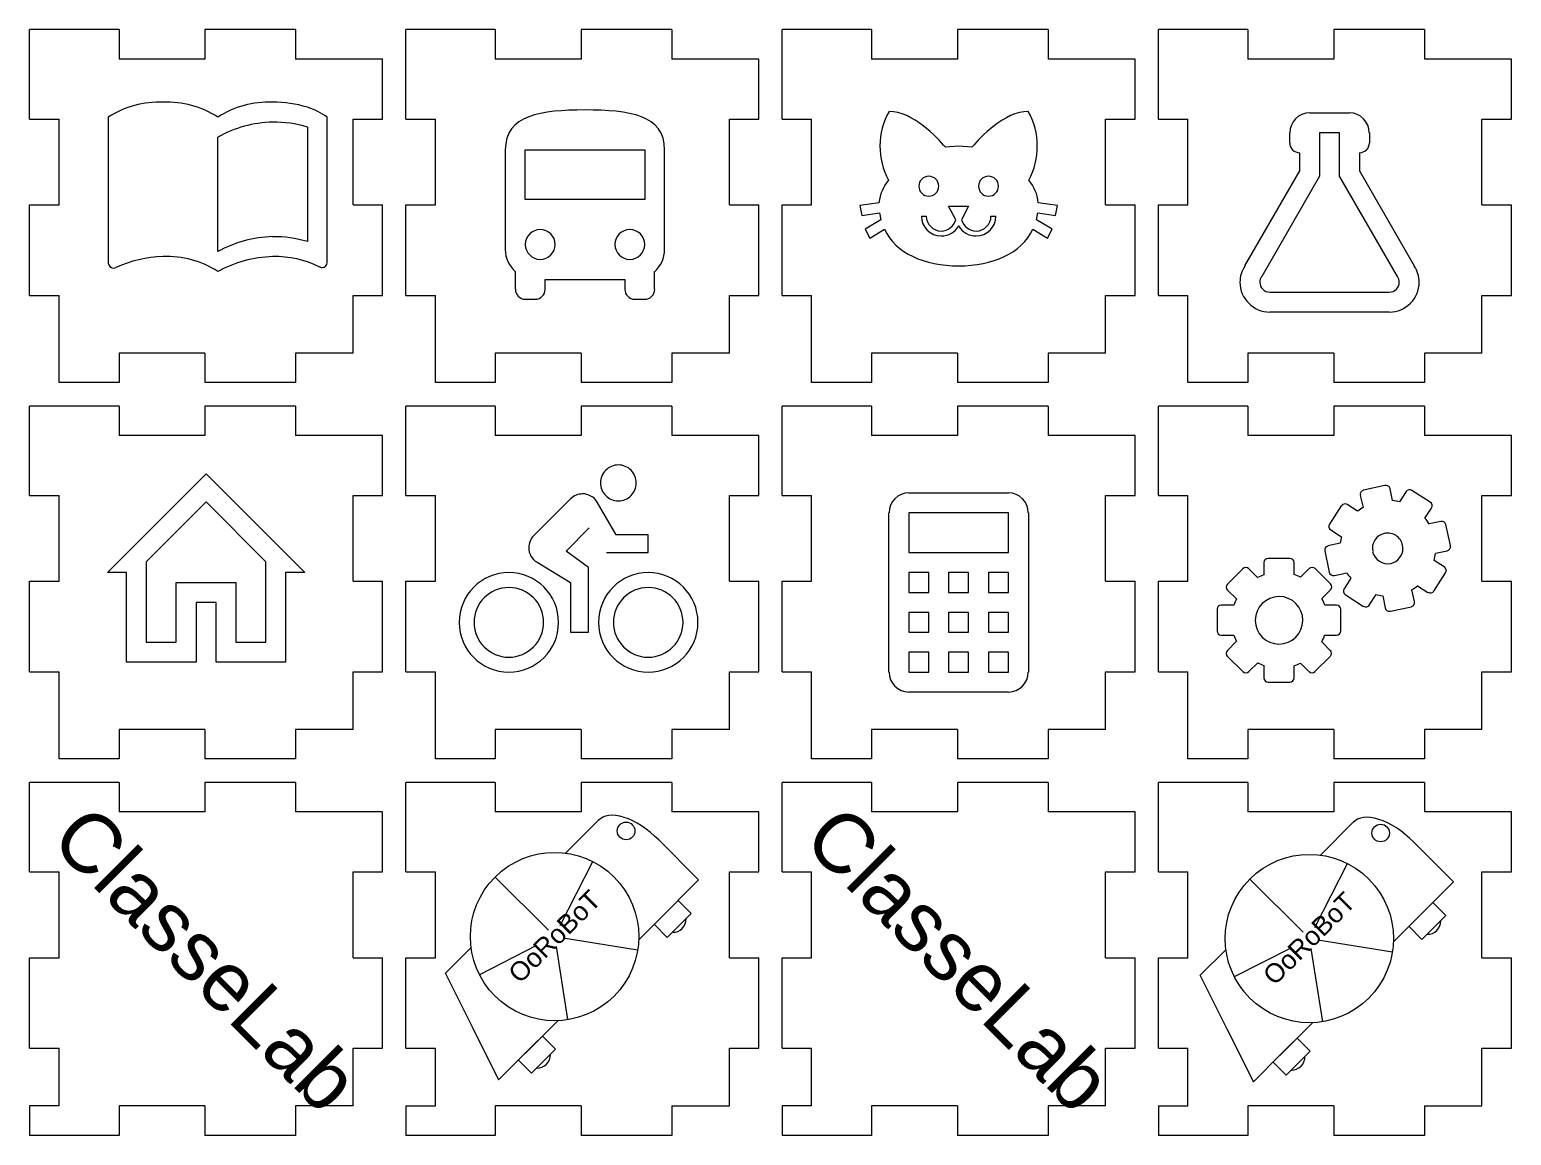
# Model space of a CAD drawing. Header units: millimetres. Extents: x 10 to 265, y 10 to 104.
# Drawn here: x 10 to 136, y 10 to 104 of the extents above; entities that cross this region are included whole.
import ezdxf

# ---------------------------------------------------------------- set-up
doc = ezdxf.new("R2010")
doc.units = ezdxf.units.MM
doc.layers.get('0').update_dxf_attribs({"lineweight": 25, "true_color": 0xffffff})
doc.layers.add('icons', color=7, linetype='Continuous', lineweight=25, true_color=0x000000)
doc.layers.add('text', color=7, linetype='Continuous', lineweight=25, true_color=0x000000)
doc.styles.add('textstyle0', font='')
doc.styles.add('textstyle1', font='')
doc.styles.add('textstyle6', font='')
doc.styles.add('textstyle7', font='')
doc.styles.get('textstyle0').set_extended_font_data('Arial')
doc.styles.get('textstyle1').set_extended_font_data('Arial')
doc.styles.get('textstyle6').set_extended_font_data('Arial')
doc.styles.get('textstyle7').set_extended_font_data('Arial')

msp = doc.modelspace()

# ---------------------------------------------------------------- linework, layer by layer
at = {"lineweight": 13}
for p, q in [((17.6, 104), (10, 104)), ((10, 96.4), (10, 104)), ((17.6, 104), (17.6, 101.5)), ((32.6, 104), (24.9, 104)), ((24.9, 104), (24.9, 101.5)), ((32.6, 104), (32.6, 101.5)), ((49.6, 104), (42, 104)), ((42, 96.4), (42, 104)), ((49.6, 104), (49.6, 101.5)), ((64.6, 104), (56.9, 104)), ((56.9, 104), (56.9, 101.5)), ((64.6, 104), (64.6, 101.5)), ((81.6, 104), (74, 104)), ((74, 96.4), (74, 104)), ((81.6, 104), (81.6, 101.5)), ((96.6, 104), (88.9, 104)), ((88.9, 104), (88.9, 101.5)), ((96.6, 104), (96.6, 101.5)), ((113.6, 104), (106, 104)), ((106, 96.4), (106, 104)), ((113.6, 104), (113.6, 101.5)), ((128.6, 104), (120.9, 104)), ((120.9, 104), (120.9, 101.5)), ((128.6, 104), (128.6, 101.5)), ((24.9, 101.5), (17.6, 101.5)), ((40, 101.5), (32.6, 101.5)), ((40, 96.4), (40, 101.5)), ((56.9, 101.5), (49.6, 101.5)), ((72, 101.5), (64.6, 101.5)), ((72, 96.4), (72, 101.5)), ((88.9, 101.5), (81.6, 101.5)), ((104, 101.5), (96.6, 101.5)), ((104, 96.4), (104, 101.5)), ((120.9, 101.5), (113.6, 101.5)), ((136, 101.5), (128.6, 101.5)), ((136, 96.4), (136, 101.5)), ((10, 96.4), (12.5, 96.4)), ((12.5, 89.1), (12.5, 96.4)), ((37.5, 89.1), (37.5, 96.4)), ((37.5, 96.4), (40, 96.4)), ((42, 96.4), (44.5, 96.4)), ((44.5, 89.1), (44.5, 96.4)), ((69.5, 89.1), (69.5, 96.4)), ((69.5, 96.4), (72, 96.4)), ((74, 96.4), (76.5, 96.4)), ((76.5, 89.1), (76.5, 96.4)), ((101.5, 89.1), (101.5, 96.4)), ((101.5, 96.4), (104, 96.4)), ((106, 96.4), (108.5, 96.4)), ((108.5, 89.1), (108.5, 96.4)), ((133.5, 89.1), (133.5, 96.4)), ((133.5, 96.4), (136, 96.4)), ((10, 81.4), (10, 89.1)), ((10, 89.1), (12.5, 89.1)), ((37.5, 89.1), (40, 89.1)), ((40, 81.4), (40, 89.1)), ((42, 81.4), (42, 89.1)), ((42, 89.1), (44.5, 89.1)), ((69.5, 89.1), (72, 89.1)), ((72, 81.4), (72, 89.1)), ((74, 81.4), (74, 89.1)), ((74, 89.1), (76.5, 89.1)), ((101.5, 89.1), (104, 89.1)), ((104, 81.4), (104, 89.1)), ((106, 81.4), (106, 89.1)), ((106, 89.1), (108.5, 89.1)), ((133.5, 89.1), (136, 89.1)), ((136, 81.4), (136, 89.1)), ((10, 81.4), (12.5, 81.4)), ((12.5, 74), (12.5, 81.4)), ((37.5, 76.5), (37.5, 81.4)), ((37.5, 81.4), (40, 81.4)), ((42, 81.4), (44.5, 81.4)), ((44.5, 74), (44.5, 81.4)), ((69.5, 76.5), (69.5, 81.4)), ((69.5, 81.4), (72, 81.4)), ((74, 81.4), (76.5, 81.4)), ((76.5, 74), (76.5, 81.4)), ((101.5, 76.5), (101.5, 81.4)), ((101.5, 81.4), (104, 81.4)), ((106, 81.4), (108.5, 81.4)), ((108.5, 74), (108.5, 81.4)), ((133.5, 76.5), (133.5, 81.4)), ((133.5, 81.4), (136, 81.4)), ((24.9, 76.5), (17.6, 76.5)), ((17.6, 76.5), (17.6, 74)), ((24.9, 76.5), (24.9, 74)), ((37.5, 76.5), (32.6, 76.5)), ((32.6, 76.5), (32.6, 74)), ((56.9, 76.5), (49.6, 76.5)), ((49.6, 76.5), (49.6, 74)), ((56.9, 76.5), (56.9, 74)), ((69.5, 76.5), (64.6, 76.5)), ((64.6, 76.5), (64.6, 74)), ((88.9, 76.5), (81.6, 76.5)), ((81.6, 76.5), (81.6, 74)), ((88.9, 76.5), (88.9, 74)), ((101.5, 76.5), (96.6, 76.5)), ((96.6, 76.5), (96.6, 74)), ((120.9, 76.5), (113.6, 76.5)), ((113.6, 76.5), (113.6, 74)), ((120.9, 76.5), (120.9, 74)), ((133.5, 76.5), (128.6, 76.5)), ((128.6, 76.5), (128.6, 74)), ((17.6, 74), (12.5, 74)), ((32.6, 74), (24.9, 74)), ((49.6, 74), (44.5, 74)), ((64.6, 74), (56.9, 74)), ((81.6, 74), (76.5, 74)), ((96.6, 74), (88.9, 74)), ((113.6, 74), (108.5, 74)), ((128.6, 74), (120.9, 74)), ((17.6, 72), (10, 72)), ((10, 64.4), (10, 72)), ((17.6, 72), (17.6, 69.5)), ((32.6, 72), (24.9, 72)), ((24.9, 72), (24.9, 69.5)), ((32.6, 72), (32.6, 69.5)), ((49.6, 72), (42, 72)), ((42, 64.4), (42, 72)), ((49.6, 72), (49.6, 69.5)), ((64.6, 72), (56.9, 72)), ((56.9, 72), (56.9, 69.5)), ((64.6, 72), (64.6, 69.5)), ((81.6, 72), (74, 72)), ((74, 64.4), (74, 72)), ((81.6, 72), (81.6, 69.5)), ((96.6, 72), (88.9, 72)), ((88.9, 72), (88.9, 69.5)), ((96.6, 72), (96.6, 69.5)), ((113.6, 72), (106, 72)), ((106, 64.4), (106, 72)), ((113.6, 72), (113.6, 69.5)), ((128.6, 72), (120.9, 72)), ((120.9, 72), (120.9, 69.5)), ((128.6, 72), (128.6, 69.5)), ((24.9, 69.5), (17.6, 69.5)), ((40, 69.5), (32.6, 69.5)), ((40, 64.4), (40, 69.5)), ((56.9, 69.5), (49.6, 69.5)), ((72, 69.5), (64.6, 69.5)), ((72, 64.4), (72, 69.5)), ((88.9, 69.5), (81.6, 69.5)), ((104, 69.5), (96.6, 69.5)), ((104, 64.4), (104, 69.5)), ((120.9, 69.5), (113.6, 69.5)), ((136, 69.5), (128.6, 69.5)), ((136, 64.4), (136, 69.5)), ((10, 64.4), (12.5, 64.4)), ((12.5, 57.1), (12.5, 64.4)), ((37.5, 57.1), (37.5, 64.4)), ((37.5, 64.4), (40, 64.4)), ((42, 64.4), (44.5, 64.4)), ((44.5, 57.1), (44.5, 64.4)), ((69.5, 57.1), (69.5, 64.4)), ((69.5, 64.4), (72, 64.4)), ((74, 64.4), (76.5, 64.4)), ((76.5, 57.1), (76.5, 64.4)), ((101.5, 57.1), (101.5, 64.4)), ((101.5, 64.4), (104, 64.4)), ((106, 64.4), (108.5, 64.4)), ((108.5, 57.1), (108.5, 64.4)), ((133.5, 57.1), (133.5, 64.4)), ((133.5, 64.4), (136, 64.4)), ((10, 49.4), (10, 57.1)), ((10, 57.1), (12.5, 57.1)), ((37.5, 57.1), (40, 57.1)), ((40, 49.4), (40, 57.1)), ((42, 49.4), (42, 57.1)), ((42, 57.1), (44.5, 57.1)), ((69.5, 57.1), (72, 57.1)), ((72, 49.4), (72, 57.1)), ((74, 49.4), (74, 57.1)), ((74, 57.1), (76.5, 57.1)), ((101.5, 57.1), (104, 57.1)), ((104, 49.4), (104, 57.1)), ((106, 49.4), (106, 57.1)), ((106, 57.1), (108.5, 57.1)), ((133.5, 57.1), (136, 57.1)), ((136, 49.4), (136, 57.1)), ((10, 49.4), (12.5, 49.4)), ((12.5, 42), (12.5, 49.4)), ((37.5, 44.5), (37.5, 49.4)), ((37.5, 49.4), (40, 49.4)), ((42, 49.4), (44.5, 49.4)), ((44.5, 42), (44.5, 49.4)), ((69.5, 44.5), (69.5, 49.4)), ((69.5, 49.4), (72, 49.4)), ((74, 49.4), (76.5, 49.4)), ((76.5, 42), (76.5, 49.4)), ((101.5, 44.5), (101.5, 49.4)), ((101.5, 49.4), (104, 49.4)), ((106, 49.4), (108.5, 49.4)), ((108.5, 42), (108.5, 49.4)), ((133.5, 44.5), (133.5, 49.4)), ((133.5, 49.4), (136, 49.4)), ((24.9, 44.5), (17.6, 44.5)), ((17.6, 44.5), (17.6, 42)), ((24.9, 44.5), (24.9, 42)), ((37.5, 44.5), (32.6, 44.5)), ((32.6, 44.5), (32.6, 42)), ((56.9, 44.5), (49.6, 44.5)), ((49.6, 44.5), (49.6, 42)), ((56.9, 44.5), (56.9, 42)), ((69.5, 44.5), (64.6, 44.5)), ((64.6, 44.5), (64.6, 42)), ((88.9, 44.5), (81.6, 44.5)), ((81.6, 44.5), (81.6, 42)), ((88.9, 44.5), (88.9, 42)), ((101.5, 44.5), (96.6, 44.5)), ((96.6, 44.5), (96.6, 42)), ((120.9, 44.5), (113.6, 44.5)), ((113.6, 44.5), (113.6, 42)), ((120.9, 44.5), (120.9, 42)), ((133.5, 44.5), (128.6, 44.5)), ((128.6, 44.5), (128.6, 42)), ((17.6, 42), (12.5, 42)), ((32.6, 42), (24.9, 42)), ((49.6, 42), (44.5, 42)), ((64.6, 42), (56.9, 42)), ((81.6, 42), (76.5, 42)), ((96.6, 42), (88.9, 42)), ((113.6, 42), (108.5, 42)), ((128.6, 42), (120.9, 42)), ((17.6, 40), (10, 40)), ((10, 32.4), (10, 40)), ((17.6, 40), (17.6, 37.5)), ((32.6, 40), (24.9, 40)), ((24.9, 40), (24.9, 37.5)), ((32.6, 40), (32.6, 37.5)), ((49.6, 40), (42, 40)), ((42, 32.4), (42, 40)), ((49.6, 40), (49.6, 37.5)), ((64.6, 40), (56.9, 40)), ((56.9, 40), (56.9, 37.5)), ((64.6, 40), (64.6, 37.5)), ((81.6, 40), (74, 40)), ((74, 32.4), (74, 40)), ((81.6, 40), (81.6, 37.5)), ((96.6, 40), (88.9, 40)), ((88.9, 40), (88.9, 37.5)), ((96.6, 40), (96.6, 37.5)), ((113.6, 40), (106, 40)), ((106, 32.4), (106, 40)), ((113.6, 40), (113.6, 37.5)), ((128.6, 40), (120.9, 40)), ((120.9, 40), (120.9, 37.5)), ((128.6, 40), (128.6, 37.5)), ((24.9, 37.5), (17.6, 37.5)), ((40, 37.5), (32.6, 37.5)), ((40, 32.4), (40, 37.5)), ((56.9, 37.5), (49.6, 37.5)), ((72, 37.5), (64.6, 37.5)), ((72, 32.4), (72, 37.5)), ((88.9, 37.5), (81.6, 37.5)), ((104, 37.5), (96.6, 37.5)), ((104, 32.4), (104, 37.5)), ((120.9, 37.5), (113.6, 37.5)), ((136, 37.5), (128.6, 37.5)), ((136, 32.4), (136, 37.5)), ((10, 32.4), (12.5, 32.4)), ((12.5, 25.1), (12.5, 32.4)), ((37.5, 25.1), (37.5, 32.4)), ((37.5, 32.4), (40, 32.4)), ((42, 32.4), (44.5, 32.4)), ((44.5, 25.1), (44.5, 32.4)), ((69.5, 25.1), (69.5, 32.4)), ((69.5, 32.4), (72, 32.4)), ((74, 32.4), (76.5, 32.4)), ((76.5, 25.1), (76.5, 32.4)), ((101.5, 25.1), (101.5, 32.4)), ((101.5, 32.4), (104, 32.4)), ((106, 32.4), (108.5, 32.4)), ((108.5, 25.1), (108.5, 32.4)), ((133.5, 25.1), (133.5, 32.4)), ((133.5, 32.4), (136, 32.4)), ((10, 17.4), (10, 25.1)), ((10, 25.1), (12.5, 25.1)), ((37.5, 25.1), (40, 25.1)), ((40, 17.4), (40, 25.1)), ((42, 17.4), (42, 25.1)), ((42, 25.1), (44.5, 25.1)), ((69.5, 25.1), (72, 25.1)), ((72, 17.4), (72, 25.1)), ((74, 17.4), (74, 25.1)), ((74, 25.1), (76.5, 25.1)), ((101.5, 25.1), (104, 25.1)), ((104, 17.4), (104, 25.1)), ((106, 17.4), (106, 25.1)), ((106, 25.1), (108.5, 25.1)), ((133.5, 25.1), (136, 25.1)), ((136, 17.4), (136, 25.1)), ((10, 17.4), (12.5, 17.4)), ((12.5, 12.5), (12.5, 17.4)), ((37.5, 12.5), (37.5, 17.4)), ((37.5, 17.4), (40, 17.4)), ((42, 17.4), (44.5, 17.4)), ((44.5, 12.5), (44.5, 17.4)), ((69.5, 12.5), (69.5, 17.4)), ((69.5, 17.4), (72, 17.4)), ((74, 17.4), (76.5, 17.4)), ((76.5, 12.5), (76.5, 17.4)), ((101.5, 12.5), (101.5, 17.4)), ((101.5, 17.4), (104, 17.4)), ((106, 17.4), (108.5, 17.4)), ((108.5, 12.5), (108.5, 17.4)), ((133.5, 12.5), (133.5, 17.4)), ((133.5, 17.4), (136, 17.4)), ((12.5, 12.5), (10, 12.5)), ((10, 12.5), (10, 10)), ((24.9, 12.5), (17.6, 12.5)), ((17.6, 12.5), (17.6, 10)), ((24.9, 12.5), (24.9, 10)), ((37.5, 12.5), (32.6, 12.5)), ((32.6, 12.5), (32.6, 10)), ((42, 12.5), (44.5, 12.5)), ((42, 12.5), (42, 10)), ((56.9, 12.5), (49.6, 12.5)), ((49.6, 12.5), (49.6, 10)), ((56.9, 12.5), (56.9, 10)), ((64.6, 12.5), (64.6, 10)), ((64.6, 12.5), (69.5, 12.5)), ((76.5, 12.5), (74, 12.5)), ((74, 12.5), (74, 10)), ((88.9, 12.5), (81.6, 12.5)), ((81.6, 12.5), (81.6, 10)), ((88.9, 12.5), (88.9, 10)), ((101.5, 12.5), (96.6, 12.5)), ((96.6, 12.5), (96.6, 10)), ((106, 12.5), (108.5, 12.5)), ((106, 12.5), (106, 10)), ((120.9, 12.5), (113.6, 12.5)), ((113.6, 12.5), (113.6, 10)), ((120.9, 12.5), (120.9, 10)), ((128.6, 12.5), (128.6, 10)), ((128.6, 12.5), (133.5, 12.5)), ((17.6, 10), (10, 10)), ((32.6, 10), (24.9, 10)), ((49.6, 10), (42, 10)), ((64.6, 10), (56.9, 10)), ((81.6, 10), (74, 10)), ((96.6, 10), (88.9, 10)), ((113.6, 10), (106, 10)), ((128.6, 10), (120.9, 10))]:
    msp.add_line(p, q, dxfattribs=at)
at = {"layer": 'icons', "lineweight": 9}
for p, q in [((16.69, 96.56), (16.69, 84.16)), ((35.31, 84.2), (35.31, 96.56)), ((118.85, 96.92), (122.23, 96.92)), ((26, 85.13), (26, 94.87)), ((33.62, 95.71), (33.62, 85.98)), ((117.15, 94.38), (117.15, 95.23)), ((121.39, 95.23), (119.69, 95.23)), ((119.69, 95.23), (119.69, 91.54)), ((121.39, 91.54), (121.39, 95.23)), ((123.93, 95.23), (123.93, 94.38)), ((50.45, 93.78), (50.45, 85.31)), ((52.15, 89.55), (52.15, 93.78)), ((52.15, 93.78), (62.31, 93.78)), ((62.31, 93.78), (62.31, 89.55)), ((64, 85.31), (64, 93.78)), ((89, 94.08), (87.87, 94)), ((90.13, 94), (89, 94.08)), ((118, 92), (118, 93.53)), ((123.08, 93.53), (123.08, 92)), ((113.34, 83.91), (118, 92)), ((123.08, 92), (127.74, 83.91)), ((119.69, 91.54), (114.77, 83.01)), ((126.31, 83.01), (121.39, 91.54)), ((62.31, 89.55), (52.15, 89.55)), ((82.23, 89.29), (80.59, 89.04)), ((80.59, 89.04), (80.77, 88.21)), ((80.77, 88.21), (82.26, 88.43)), ((82.26, 88.43), (82.38, 87.83)), ((88.15, 89), (89.85, 89)), ((88.75, 87.82), (88.15, 89)), ((89.85, 89), (89.25, 87.82)), ((95.62, 87.83), (95.74, 88.43)), ((95.74, 88.43), (97.23, 88.21)), ((97.41, 89.04), (95.77, 89.29)), ((97.23, 88.21), (97.41, 89.04)), ((82.38, 87.83), (81.05, 87.04)), ((81.05, 87.04), (81.45, 86.28)), ((81.45, 86.28), (82.68, 87.04)), ((85.83, 88.15), (86.25, 88.15)), ((89, 87.31), (89, 87.31)), ((89, 87.31), (89, 87.31)), ((91.75, 88.15), (92.17, 88.15)), ((95.32, 87.04), (96.55, 86.28)), ((96.95, 87.04), (95.62, 87.83)), ((96.55, 86.28), (96.95, 87.04)), ((17.11, 83.73), (17.32, 83.78)), ((51.3, 83.43), (51.3, 81.93)), ((63.15, 81.93), (63.15, 83.43)), ((53.84, 81.93), (53.84, 82.77)), ((53.84, 82.77), (60.61, 82.77)), ((60.61, 82.77), (60.61, 81.93)), ((52.15, 81.08), (52.99, 81.08)), ((61.46, 81.08), (62.31, 81.08)), ((115.46, 81.68), (125.62, 81.68)), ((125.62, 79.99), (115.46, 79.99)), ((16.61, 57.85), (25, 66.24)), ((25, 66.24), (33.39, 57.85)), ((84.77, 64.62), (93.23, 64.62)), ((123.15, 64.41), (123.41, 63.39)), ((125.23, 65.24), (123.43, 64.84)), ((125.9, 63.96), (125.68, 64.97)), ((127.05, 64.73), (126.49, 63.86)), ((129.1, 63.83), (127.55, 64.83)), ((25, 63.85), (19.92, 58.77)), ((30.08, 58.77), (25, 63.85)), ((56, 64.11), (52.87, 60.99)), ((59.89, 61.06), (58.25, 63.83)), ((121.54, 63.52), (120.54, 61.97)), ((122.93, 63.06), (122.04, 63.63)), ((128.64, 62.47), (129.21, 63.33)), ((83.07, 49.38), (83.07, 62.93)), ((84.77, 62.93), (84.77, 59.54)), ((93.23, 62.93), (84.77, 62.93)), ((93.23, 59.54), (93.23, 62.93)), ((94.93, 62.93), (94.93, 49.38)), ((130, 62.19), (129.01, 61.98)), ((130.82, 60.14), (130.43, 61.92)), ((55.62, 59.67), (57.58, 61.66)), ((62.6, 61.06), (59.89, 61.06)), ((62.6, 59.54), (62.6, 61.06)), ((120.65, 61.47), (121.55, 60.89)), ((57.52, 58.27), (55.62, 59.67)), ((59.05, 59.54), (62.6, 59.54)), ((84.77, 59.54), (93.23, 59.54)), ((120.13, 59.68), (120.52, 57.87)), ((121.45, 60.34), (120.4, 60.11)), ((129.54, 59.48), (130.53, 59.7)), ((19.92, 58.77), (19.92, 51.92)), ((30.08, 51.92), (30.08, 58.77)), ((53.16, 58.72), (56, 57)), ((57.52, 52.77), (57.52, 58.27)), ((113.17, 58.16), (111.87, 56.86)), ((114.43, 57.41), (113.67, 58.16)), ((114.96, 58.69), (114.96, 57.64)), ((117.17, 59.05), (115.32, 59.05)), ((117.53, 57.68), (117.53, 58.69)), ((118.8, 58.18), (118.08, 57.45)), ((120.61, 56.88), (119.31, 58.18)), ((125.75, 58.63), (125.75, 58.63)), ((130.29, 58.33), (129.44, 58.88)), ((18.23, 57.85), (16.61, 57.85)), ((18.23, 50.23), (18.23, 57.85)), ((22.46, 51.92), (22.46, 57)), ((22.46, 57), (24.15, 57)), ((24.15, 57), (25.85, 57)), ((25.85, 57), (27.54, 57)), ((27.54, 57), (27.54, 51.92)), ((33.39, 57.85), (31.77, 57.85)), ((31.77, 57.85), (31.77, 50.23)), ((56, 57), (56, 52.77)), ((84.77, 57.85), (84.77, 56.15)), ((86.46, 57.85), (84.77, 57.85)), ((86.46, 56.15), (86.46, 57.85)), ((88.15, 57.85), (88.15, 56.15)), ((89.85, 57.85), (88.15, 57.85)), ((89.85, 56.15), (89.85, 57.85)), ((91.54, 57.85), (91.54, 56.15)), ((93.23, 57.85), (91.54, 57.85)), ((93.23, 56.15), (93.23, 57.85)), ((120.95, 57.59), (122, 57.82)), ((122.34, 57.37), (121.77, 56.46)), ((128.03, 56.73), (128.91, 56.16)), ((129.41, 56.27), (130.4, 57.82)), ((84.77, 56.15), (86.46, 56.15)), ((88.15, 56.15), (89.85, 56.15)), ((91.54, 56.15), (93.23, 56.15)), ((111.87, 56.36), (112.63, 55.6)), ((119.89, 55.64), (120.61, 56.37)), ((121.87, 55.97), (123.42, 54.97)), ((123.92, 55.08), (124.49, 55.97)), ((125.06, 55.87), (125.28, 54.84)), ((127.76, 55.38), (127.54, 56.39)), ((25.85, 55.31), (24.15, 55.31)), ((24.15, 55.31), (24.15, 50.23)), ((25.85, 50.23), (25.85, 55.31)), ((84.77, 54.46), (84.77, 52.77)), ((86.46, 54.46), (84.77, 54.46)), ((86.46, 52.77), (86.46, 54.46)), ((88.15, 54.46), (88.15, 52.77)), ((89.85, 54.46), (88.15, 54.46)), ((89.85, 52.77), (89.85, 54.46)), ((91.54, 54.46), (91.54, 52.77)), ((93.23, 54.46), (91.54, 54.46)), ((93.23, 52.77), (93.23, 54.46)), ((110.97, 54.72), (110.97, 52.88)), ((112.41, 55.08), (111.33, 55.08)), ((121.14, 55.08), (120.13, 55.08)), ((121.49, 52.88), (121.49, 54.72)), ((125.64, 54.55), (125.72, 54.55)), ((125.72, 54.55), (127.52, 54.94)), ((19.92, 51.92), (22.46, 51.92)), ((27.54, 51.92), (30.08, 51.92)), ((56, 52.77), (57.52, 52.77)), ((84.77, 52.77), (86.46, 52.77)), ((88.15, 52.77), (89.85, 52.77)), ((91.54, 52.77), (93.23, 52.77)), ((111.33, 52.52), (112.41, 52.52)), ((112.62, 52), (111.87, 51.23)), ((120.6, 51.23), (119.88, 51.96)), ((120.12, 52.52), (121.13, 52.52)), ((84.77, 51.07), (84.77, 49.38)), ((86.46, 51.07), (84.77, 51.07)), ((86.46, 49.38), (86.46, 51.07)), ((88.15, 51.07), (88.15, 49.38)), ((89.85, 51.07), (88.15, 51.07)), ((89.85, 49.38), (89.85, 51.07)), ((91.54, 51.07), (91.54, 49.38)), ((93.23, 51.07), (91.54, 51.07)), ((93.23, 49.38), (93.23, 51.07)), ((111.87, 50.72), (113.17, 49.42)), ((119.3, 49.42), (120.6, 50.72)), ((24.15, 50.23), (18.23, 50.23)), ((31.77, 50.23), (25.85, 50.23)), ((84.77, 49.38), (86.46, 49.38)), ((88.15, 49.38), (89.85, 49.38)), ((91.54, 49.38), (93.23, 49.38)), ((113.68, 49.42), (114.43, 50.17)), ((114.96, 49.94), (114.96, 48.89)), ((117.52, 48.89), (117.52, 49.92)), ((118.07, 50.15), (118.79, 49.42)), ((115.32, 48.53), (117.16, 48.53)), ((93.23, 47.69), (84.77, 47.69)), ((58.35, 36.76), (55.58, 34)), ((58.35, 36.76), (58.35, 36.76)), ((122.53, 36.59), (119.76, 33.82)), ((122.53, 36.59), (122.53, 36.59)), ((66.89, 31.73), (63.5, 35.12)), ((131.07, 31.55), (127.68, 34.95)), ((55.11, 27.84), (57.88, 33.28)), ((119.29, 27.67), (122.06, 33.1)), ((54.11, 27.43), (49.58, 31.96)), ((65.19, 30.03), (66.89, 31.73)), ((118.29, 27.26), (113.75, 31.79)), ((129.37, 29.86), (131.07, 31.55)), ((61.79, 26.63), (65.14, 29.98)), ((65.14, 29.98), (65.14, 29.98)), ((66.26, 28.86), (65.14, 29.98)), ((125.97, 26.45), (129.32, 29.8)), ((129.32, 29.8), (129.32, 29.8)), ((130.43, 28.69), (129.32, 29.8)), ((63.1, 27.94), (64.22, 26.82)), ((64.22, 26.82), (66.26, 28.86)), ((127.28, 27.77), (128.4, 26.65)), ((128.4, 26.65), (130.43, 28.69)), ((55.38, 26.79), (61.7, 25.78)), ((119.55, 26.61), (125.88, 25.61)), ((47.54, 25.96), (45.34, 23.76)), ((53.11, 26.13), (48.26, 23.66)), ((54.77, 26.06), (55.75, 19.84)), ((111.72, 25.78), (109.52, 23.58)), ((117.29, 25.95), (112.44, 23.48)), ((118.95, 25.89), (119.93, 19.66)), ((45.36, 23.77), (47.62, 19.24)), ((109.53, 23.59), (111.8, 19.07)), ((47.62, 19.24), (49.88, 14.72)), ((52.13, 16.97), (54.91, 19.75)), ((52.14, 16.98), (54.41, 19.24)), ((111.8, 19.07), (114.06, 14.54)), ((116.31, 16.8), (119.09, 19.58)), ((116.32, 16.81), (118.58, 19.07)), ((54.72, 17.32), (53.6, 18.44)), ((118.89, 17.15), (117.78, 18.26)), ((49.88, 14.72), (52.14, 16.98)), ((51.56, 16.4), (52.68, 15.28)), ((52.68, 15.28), (54.72, 17.32)), ((114.06, 14.54), (116.32, 16.81)), ((116.86, 15.11), (118.89, 17.15)), ((115.74, 16.23), (116.86, 15.11))]:
    msp.add_line(p, q, dxfattribs=at)
for centre in [(60.72, 35.88), (124.89, 35.7)]:
    msp.add_circle(centre, 0.747, dxfattribs=at)
for centre, radius, start, end in [((20.99, 89.97), 7.87, 87.4075, 123.1028), ((21.7, 89.97), 7.87, 56.8972, 92.5925), ((30.3, 89.97), 7.87, 87.4075, 123.1028), ((30.74, 87.84), 9.99, 73.2574, 90.4824), ((31.92, 91.89), 5.77, 54.0004, 72.8695), ((88.39, 94.09), 6.08, 150.907, 208.4296), ((89.61, 94.09), 6.08, 331.5704, 29.093), ((30.94, 85.94), 10.2, 91.5666, 118.9437), ((30.76, 86.3), 9.84, 73.1197, 90.6201), ((118.85, 95.23), 1.69, 90, 180), ((122.23, 95.23), 1.69, 0, 90), ((118, 94.38), 0.847, 180, 270), ((123.08, 94.38), 0.847, 270, 0), ((85.64, 88.96), 3.43, 139.3132, 174.4742), ((86.46, 90.69), 0.847, 90, 180), ((86.46, 90.69), 0.847, 0, 90), ((91.54, 90.69), 0.847, 90, 180), ((91.54, 90.69), 0.847, 0, 90), ((92.36, 88.96), 3.43, 5.5258, 40.6868), ((86.46, 90.69), 0.847, 180, 270), ((86.46, 90.69), 0.847, 270, 0), ((91.54, 90.69), 0.847, 180, 270), ((91.54, 90.69), 0.847, 270, 0), ((53.42, 85.74), 1.27, 90, 180), ((53.42, 85.74), 1.27, 0, 90), ((61.04, 85.74), 1.27, 90, 180), ((61.04, 85.74), 1.27, 0, 90), ((87.52, 88.15), 1.69, 180, 270), ((87.52, 88.15), 1.27, 180, 270), ((87.5, 88.18), 1.3, 270.8003, 344.0691), ((87.52, 88.19), 1.73, 270.1072, 329.3826), ((90.48, 88.19), 1.73, 210.6174, 269.8928), ((90.5, 88.18), 1.3, 195.9309, 269.1997), ((90.48, 88.15), 1.27, 270, 0), ((90.48, 88.15), 1.69, 270, 0), ((30.94, 76.21), 10.2, 91.5666, 118.9437), ((30.76, 76.56), 9.84, 73.1197, 90.6201), ((53.42, 85.74), 1.27, 180, 270), ((53.42, 85.74), 1.27, 270, 0), ((61.04, 85.74), 1.27, 180, 270), ((61.04, 85.74), 1.27, 270, 0), ((21.62, 74.38), 10.33, 91.5172, 114.5601), ((21.7, 76.84), 7.87, 56.8972, 92.5925), ((30.94, 74.51), 10.2, 91.5666, 118.9437), ((30.86, 76.09), 8.62, 63.7092, 91.361), ((52.98, 85.32), 2.53, 180.1878, 228.3106), ((61.47, 85.32), 2.53, 311.6894, 359.8122), ((17.14, 84.19), 0.455, 183.8879, 266.1121), ((34.86, 84.16), 0.382, 242.2624, 275.1177), ((34.86, 84.23), 0.455, 273.8879, 356.1121), ((115.36, 82.53), 2.44, 145.7313, 180.1621), ((125.72, 82.53), 2.44, 359.8379, 34.2687), ((52.15, 81.93), 0.847, 180, 270), ((52.99, 81.93), 0.847, 270, 0), ((61.46, 81.93), 0.847, 180, 270), ((62.31, 81.93), 0.847, 270, 0), ((115.46, 82.53), 2.54, 180, 270), ((115.47, 82.52), 0.859, 145.3509, 179.5979), ((115.46, 82.53), 0.847, 180, 270), ((125.62, 82.53), 0.847, 270, 0), ((125.62, 82.53), 2.54, 270, 0), ((125.61, 82.52), 0.859, 0.4021, 34.6491), ((60.06, 65.47), 1.52, 89.7603, 180.2397), ((60.07, 65.47), 1.52, 359.7603, 90.2397), ((57.01, 63.12), 1.41, 89.6803, 135.5594), ((57.01, 63.09), 1.45, 30.9593, 89.8049), ((60.06, 65.46), 1.52, 179.7603, 270.2397), ((60.07, 65.46), 1.52, 269.7603, 0.2397), ((84.77, 62.93), 1.69, 90, 180), ((93.23, 62.93), 1.69, 0, 90), ((123.51, 64.49), 0.361, 102.5274, 192.3435), ((125.33, 64.91), 0.344, 102.7943, 105.3596), ((125.33, 64.89), 0.361, 12.9472, 102.9572), ((127.35, 64.53), 0.361, 57.3458, 147.1838), ((121.85, 63.32), 0.361, 57.3458, 147.1838), ((125.51, 59.89), 4.08, 121.0209, 129.1391), ((125.52, 59.98), 4, 75.9652, 84.5406), ((128.9, 63.53), 0.361, 327.3458, 57.1838), ((120.84, 61.77), 0.361, 147.3458, 237.1838), ((125.58, 59.87), 4.02, 31.5389, 40.3181), ((130.07, 61.84), 0.361, 12.5219, 102.349), ((53.85, 59.98), 1.4, 134.2789, 180.818), ((125.48, 59.92), 4.05, 166.0527, 174.0587), ((125.48, 59.9), 1.3, 102.4468, 192.2313), ((125.47, 59.87), 1.33, 89.8822, 101.9809), ((125.48, 59.9), 1.3, 0.083, 90.0841), ((53.87, 59.96), 1.43, 179.8624, 240.2133), ((120.48, 59.75), 0.361, 102.5219, 192.349), ((125.49, 59.92), 1.32, 193.2208, 281.4574), ((125.48, 59.9), 1.3, 282.103, 0.0826), ((125.54, 59.89), 4.02, 345.4095, 354.1023), ((130.46, 60.05), 0.361, 281.0198, 11.0241), ((130.47, 60.05), 0.358, 10.9877, 13.7809), ((113.42, 57.91), 0.361, 45.1677, 134.8323), ((115.32, 58.69), 0.361, 90.0025, 179.9975), ((117.17, 58.69), 0.361, 0.0025, 89.9975), ((119.06, 57.92), 0.361, 45.1677, 134.8323), ((130.11, 58.04), 0.343, 56.076, 58.6169), ((130.1, 58.02), 0.361, 326.1941, 56.1913), ((50.75, 53.61), 4.23, 90, 180), ((50.75, 53.61), 4.23, 0, 90), ((62.6, 53.61), 4.23, 90, 180), ((62.6, 53.61), 4.23, 0, 90), ((112.12, 56.61), 0.361, 135.1677, 224.8323), ((116.26, 53.81), 4.05, 108.7844, 116.9526), ((116.3, 53.86), 4.01, 63.6746, 72.207), ((120.87, 57.95), 0.361, 192.5219, 282.349), ((120.36, 56.62), 0.361, 315.1677, 44.8323), ((125.42, 60.05), 4.08, 213.011, 221.0193), ((125.48, 59.94), 4.1, 300.2056, 308.5249), ((50.75, 53.61), 2.96, 90, 180), ((50.75, 53.61), 2.96, 0, 90), ((62.6, 53.61), 2.96, 90, 180), ((62.6, 53.61), 2.96, 0, 90), ((116.24, 53.78), 4.05, 153.2717, 161.2043), ((116.24, 53.78), 2.02, 90.0006, 179.9994), ((116.24, 53.78), 2.03, 0.1013, 89.8987), ((116.28, 53.81), 4.05, 18.2964, 26.9434), ((122.07, 56.27), 0.361, 147.3458, 237.1838), ((125.5, 59.87), 4.02, 255.424, 263.6453), ((129.11, 56.47), 0.361, 237.3458, 327.1838), ((111.33, 54.72), 0.361, 90.0025, 179.9975), ((121.13, 54.72), 0.361, 359.9773, 88.2778), ((123.62, 55.28), 0.361, 237.3458, 327.1838), ((125.63, 54.91), 0.361, 192.108, 271.2745), ((127.41, 55.29), 0.361, 287.8239, 14.9552), ((50.75, 53.61), 4.23, 180, 270), ((50.75, 53.61), 2.96, 180, 270), ((50.75, 53.61), 2.96, 270, 0), ((50.75, 53.61), 4.23, 270, 0), ((62.6, 53.61), 4.23, 180, 270), ((62.6, 53.61), 2.96, 180, 270), ((62.6, 53.61), 2.96, 270, 0), ((62.6, 53.61), 4.23, 270, 0), ((116.24, 53.78), 2.02, 180.0006, 269.9994), ((116.24, 53.78), 2.02, 270.0006, 359.9994), ((111.33, 52.88), 0.361, 180.0025, 269.9975), ((116.24, 53.77), 4.03, 198.1197, 206.1628), ((116.31, 53.78), 4.01, 333.0166, 341.7437), ((121.13, 52.88), 0.361, 270.0025, 359.9975), ((112.12, 50.97), 0.361, 135.1677, 224.8323), ((120.35, 50.98), 0.361, 315.1677, 44.8323), ((84.77, 49.38), 1.69, 180, 270), ((93.23, 49.38), 1.69, 270, 0), ((113.42, 49.68), 0.361, 225.1677, 314.8323), ((116.27, 53.8), 4.07, 243.0712, 251.1918), ((116.29, 53.76), 4.03, 287.8135, 296.3049), ((119.05, 49.68), 0.361, 225.1677, 314.8323), ((115.32, 48.89), 0.361, 180.0025, 269.9975), ((117.16, 48.89), 0.361, 270.0025, 359.9975), ((64.68, 28.4), 1.14, 269.2629, 0.7371), ((128.85, 28.23), 1.14, 269.2629, 0.7371)]:
    msp.add_arc(centre, radius, start, end, dxfattribs=at)
for centre, major_axis, ratio, start_param, end_param in [((61.8, 33.42), (3.39, -3.39), 0.5, 1.570796, 3.173757), ((125.98, 33.25), (3.39, -3.39), 0.5, 1.570796, 3.173757), ((61.8, 33.42), (3.39, -3.39), 0.5, 6.251021, 0), ((125.98, 33.25), (3.39, -3.39), 0.5, 6.251021, 0), ((53.14, 16.86), (0.805, 0.805), 0.999839, 3.914205, 5.510573), ((117.31, 16.69), (0.805, 0.805), 0.999839, 3.914205, 5.510573)]:
    msp.add_ellipse(centre, major_axis=major_axis, ratio=ratio, start_param=start_param, end_param=end_param, dxfattribs=at)
for centre in [(54.64, 26.9), (118.82, 26.73)]:
    msp.add_ellipse(centre, major_axis=(5.06, -5.06), ratio=1, dxfattribs=at)
for points in [[(57.23, 97.17), (53.49, 97.17), (50.45, 96.74), (50.45, 93.78)], [(64, 93.78), (64, 96.74), (60.97, 97.17), (57.23, 97.17)], [(87.87, 94), (87.15, 94.87), (85.11, 97.04), (83.07, 97.04)], [(94.93, 97.04), (92.89, 97.04), (90.85, 94.87), (90.13, 94)], [(82.68, 87.04), (83.65, 84.97), (86.11, 83.92), (89, 83.92)], [(89, 83.92), (91.89, 83.92), (94.35, 84.97), (95.32, 87.04)]]:
    msp.add_open_spline(points, degree=3, dxfattribs=at)

# ---------------------------------------------------------------- texts
at = {"layer": 'icons', "lineweight": 9, "char_height": 1.6, "attachment_point": 5, "rotation": 45}
for insert, style in [((54.64, 26.9), 'textstyle7'), ((118.81, 26.73), 'textstyle6')]:
    msp.add_mtext('OoRoBoT', dxfattribs=dict(at, insert=insert, style=style))
at = {"layer": 'text', "char_height": 5, "attachment_point": 5, "rotation": 315}
for insert, style in [((25, 25), 'textstyle0'), ((89, 25), 'textstyle1')]:
    msp.add_mtext('ClasseLab', dxfattribs=dict(at, insert=insert, style=style))

doc.saveas('drawing.dxf')
